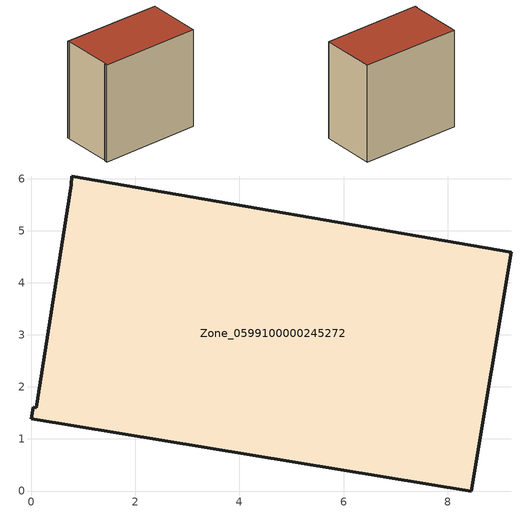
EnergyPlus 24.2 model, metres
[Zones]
Zone_0599100000245272
 floor ground (C_G): 0.77,5.88 0.78,6.05 9.22,4.58 8.45,0 0,1.39 0.04,1.61 0.1,1.6 z0
 wall outside (C_F): 0.04,1.61 0,1.39 8.45,0 9.22,4.58 0.78,6.05 0.77,5.88 0.1,1.6 0.04,1.61 z0:8.6
 roof outside (C_R): 0.78,6.05 0.77,5.88 0.1,1.6 0.04,1.61 0,1.39 8.45,0 9.22,4.58 z8.6
[BUILDING]
Pand.0599100000245272: North Axis=0; Terrain=City; Loads Convergence Tolerance Value=0.04; Temperature Convergence Tolerance Value=0.4; Solar Distribution=FullExterior; Maximum Number of Warmup Days=25; Minimum Number of Warmup Days=1
[Site:Location]
Rotterdam.The.Hague.AP_ZH_NLD Design_Conditions: Latitude=51.96; Longitude=4.45; Time Zone=1; Elevation=-4.5
[SITE:GROUNDTEMPERATURE:BUILDINGSURFACE]
18, 18, 18, 18, 18, 18, 18, 18, 18, 18, 18, 18
[MATERIAL] Thermal Absorptance=0.9; Solar Absorptance=0.7; Visible Absorptance=0.7
Name | Roughness | Thickness | Conductivity | Density | Specific Heat
G.TI.1946-1964 | MediumSmooth | 0.15 | 1 | 540 | 1210
F.TI.1946-1964 | Rough | 0.3 | 0.857143 | 1920 | 840
R.TI.1946-1964 | MediumRough | 0.2 | 0.277778 | 1500 | 1000
[CONSTRUCTION]
C_G: G.TI.1946-1964
C_F: F.TI.1946-1964
C_R: R.TI.1946-1964
[ZONE]
Zone_0599100000245272: Type=1; Multiplier=1; Ceiling Height=Autocalculate; Volume=Autocalculate; Floor Area=autocalculate; Part of Total Floor Area=Yes
[ZONEINFILTRATION:DESIGNFLOWRATE]
Infil_Zone_0599100000245272: Zone or ZoneList or Space or SpaceList=Zone_0599100000245272; Schedule=AlwaysOn; Design Flow Rate Calculation Method=Flow/Area; Flow Rate per Floor Area=0.003; Constant Term Coefficient=1; Temperature Term Coefficient=0; Velocity Term Coefficient=0; Velocity Squared Term Coefficient=0
[HVACTEMPLATE:ZONE:IDEALLOADSAIRSYSTEM]
Zone_0599100000245272: Maximum Heating Supply Air Temperature=50; Minimum Cooling Supply Air Temperature=13; Maximum Heating Supply Air Humidity Ratio=0.0156; Minimum Cooling Supply Air Humidity Ratio=0.0077; Heating Limit=NoLimit; Cooling Limit=NoLimit; Dehumidification Control Type=ConstantSensibleHeatRatio; Cooling Sensible Heat Ratio=0.7; Dehumidification Setpoint=60; Humidification Control Type=None; Humidification Setpoint=30; Outdoor Air Method=None; Outdoor Air Flow Rate per Person=0.00944; Outdoor Air Flow Rate per Zone Floor Area=0; Outdoor Air Flow Rate per Zone=0; Demand Controlled Ventilation Type=None; Outdoor Air Economizer Type=NoEconomizer; Heat Recovery Type=None; Sensible Heat Recovery Effectiveness=0.7; Latent Heat Recovery Effectiveness=0.65
[ZONECONTROL:THERMOSTAT]
ThermostatControl_Zone_0599100000245272: Zone or ZoneList=Zone_0599100000245272; Control Type Schedule=DualSetpointControlType; Control 1=Thermostat_Zone_0599100000245272; Temperature Difference Between Cutout And Setpoint=0
[THERMOSTATSETPOINT:DUALSETPOINT]
Thermostat_Zone_0599100000245272: Heating Setpoint Temperature Schedule=HeatingSetpoint_Zone_0599100000245272; Cooling Setpoint Temperature Schedule=CoolingSetpoint_Zone_0599100000245272
[SCHEDULE:COMPACT]
HeatingSetpoint_Zone_0599100000245272: Through: 12/31, For: AllDays, Until: 24:00, 21
CoolingSetpoint_Zone_0599100000245272: Through: 12/31, For: AllDays, Until: 24:00, 24
DualSetpointControlType: Through: 12/31, For: AllDays, Until: 24:00, 4
AlwaysOn: Through: 12/31, For: AllDays, Until: 24:00, 1
